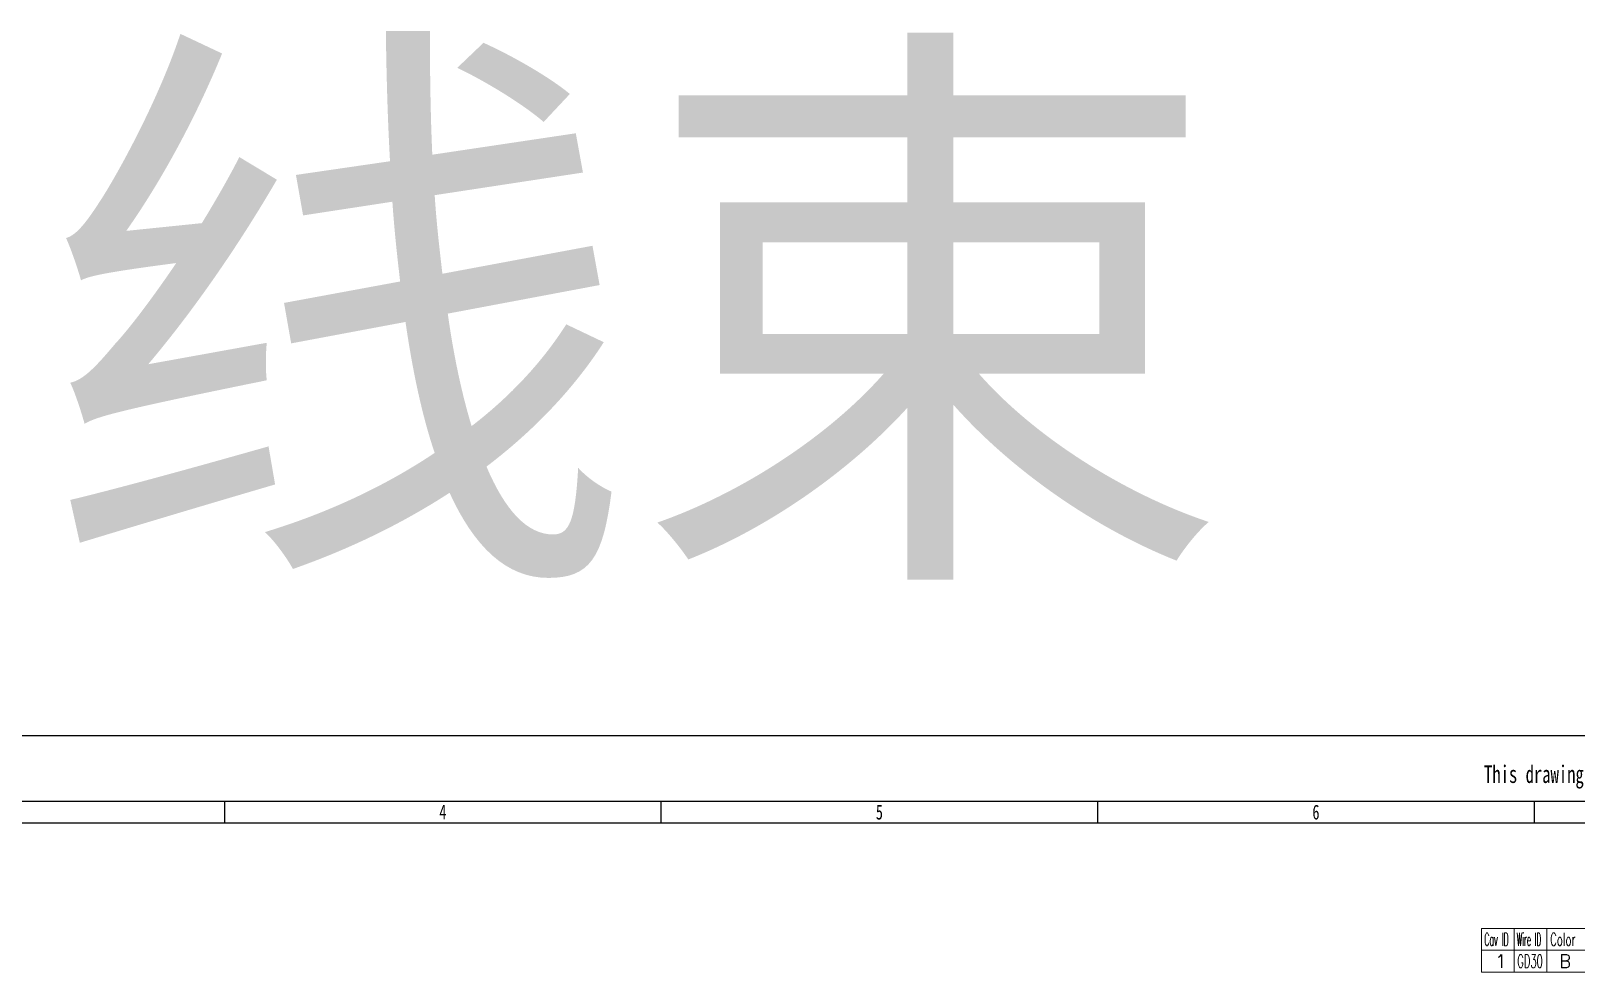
# Model space of a CAD drawing. Header units: inches. Extents: x 47316 to 59086, y 3141 to 11743.
# Drawn here: x 50538.5 to 50892.5, y 5100.5 to 5316.2 of the extents above; entities that cross this region are included whole.
import ezdxf

# ---------------------------------------------------------------- set-up
doc = ezdxf.new("R2010")
doc.units = ezdxf.units.IN
doc.header["$MEASUREMENT"] = 0
doc.layers.add('_BLACK_HOLE', color=7, linetype='Continuous')
doc.styles.add('MtX_@FangSong_GB2312', font='')
doc.styles.add('MtX_SimSun', font='')
doc.styles.get("Standard").update_dxf_attribs({"font": ''})
doc.styles.get('MtX_@FangSong_GB2312').set_extended_font_data('@FangSong_GB2312')
doc.styles.get('MtX_SimSun').set_extended_font_data('SimSun')
doc.styles.get('Standard').set_extended_font_data('SimSun')

msp = doc.modelspace()

# ---------------------------------------------------------------- linework, layer by layer
at = {"color": 102, "linetype": 'Continuous', "lineweight": 15}
for p, q in [((50870.79, 5110.5), (50953.29, 5110.5)), ((50870.79, 5105.5), (50870.79, 5110.5)), ((50870.79, 5105.5), (50953.29, 5105.5)), ((50878.29, 5100.5), (50878.29, 5105.5)), ((50885.79, 5100.5), (50885.79, 5105.5))]:
    msp.add_line(p, q, dxfattribs=at)
at = {"color": 7, "linetype": 'Continuous', "lineweight": 15}
for p, q in [((50878.29, 5105.5), (50878.29, 5110.5)), ((50885.79, 5105.5), (50885.79, 5110.5))]:
    msp.add_line(p, q, dxfattribs=at)
at = {"color": 102, "linetype": 'Continuous', "lineweight": 15}
msp.add_lwpolyline([(50870.79, 5100.5), (50870.79, 5105.5), (50953.29, 5105.5), (50953.29, 5100.5)], close=True, dxfattribs=at)
at = {"layer": '_BLACK_HOLE', "lineweight": -3}
for p, q in [((52045.93, 5154.67), (50262.93, 5154.67)), ((50282.93, 5139.67), (52025.93, 5139.67)), ((50582.93, 5134.67), (50582.93, 5139.67)), ((50682.93, 5134.67), (50682.93, 5139.67)), ((50782.93, 5134.67), (50782.93, 5139.67)), ((50882.93, 5134.67), (50882.93, 5139.67)), ((50282.93, 5134.67), (52025.93, 5134.67))]:
    msp.add_line(p, q, dxfattribs=at)

# ---------------------------------------------------------------- texts
at = {"insert": (50267.38, 5301.33), "char_height": 100, "width": 753.3854, "attachment_point": 1}
msp.add_mtext('{\\C2;背门线束}', dxfattribs=at)
at = {"color": 7, "linetype": 'Continuous', "lineweight": 15, "char_height": 3, "attachment_point": 1}
for s, insert, width in [('\\Fromans.shx;\\W0.4292452830;\\T1.0000000000;\\o\\lCav ID', (50871.48, 5109.5), 6.5), ('\\Fromans.shx;\\W0.4026548673;\\T1.0000000000;\\o\\lWire ID', (50878.91, 5109.5), 6.5), ('\\Fromans.shx;\\W0.5687500000;\\T1.0000000000;\\o\\lColor', (50886.54, 5109.5), 6.5), ('\\Fromans.shx;\\W1.0000000000;\\T1.0000000000;\\o\\l1', (50873.97, 5104.5), 2.8571)]:
    msp.add_mtext(s, dxfattribs=dict(at, insert=insert, width=width))
at = {"color": 21, "linetype": 'Continuous', "lineweight": 15, "insert": (50879.03, 5104.5), "char_height": 3, "width": 6.5, "attachment_point": 1}
msp.add_mtext('\\Fromans.shx;\\W0.5548780488;\\T1.0000000000;\\o\\lGD30', dxfattribs=at)
at = {"color": 140, "linetype": 'Continuous', "lineweight": 15, "insert": (50888.62, 5104.5), "char_height": 3, "width": 3, "attachment_point": 1}
msp.add_mtext('\\Fromans.shx;\\W1.0000000000;\\T1.0000000000;\\o\\lB', dxfattribs=at)
at = {"layer": '_BLACK_HOLE', "lineweight": -3, "width": 0.7}
for s, height, style, p in [('This drawing and any information or descriptive matter set out hereon are confidential and copyrighted by Geely Automobile Research Institute, and must not be disclosed, loaned, copied or used for manufacturing, tendering or any other purposes without specific written consent.', 4, 'MtX_@FangSong_GB2312', (50871.4, 5143.85)), ('4', 3.4, 'MtX_SimSun', (50632.08, 5135.47)), ('5', 3.4, 'MtX_SimSun', (50732.09, 5135.47)), ('6', 3.4, 'MtX_SimSun', (50832.09, 5135.47))]:
    msp.add_text(s, height=height, dxfattribs=dict(at, style=style)).set_placement(p)

doc.saveas('drawing.dxf')
